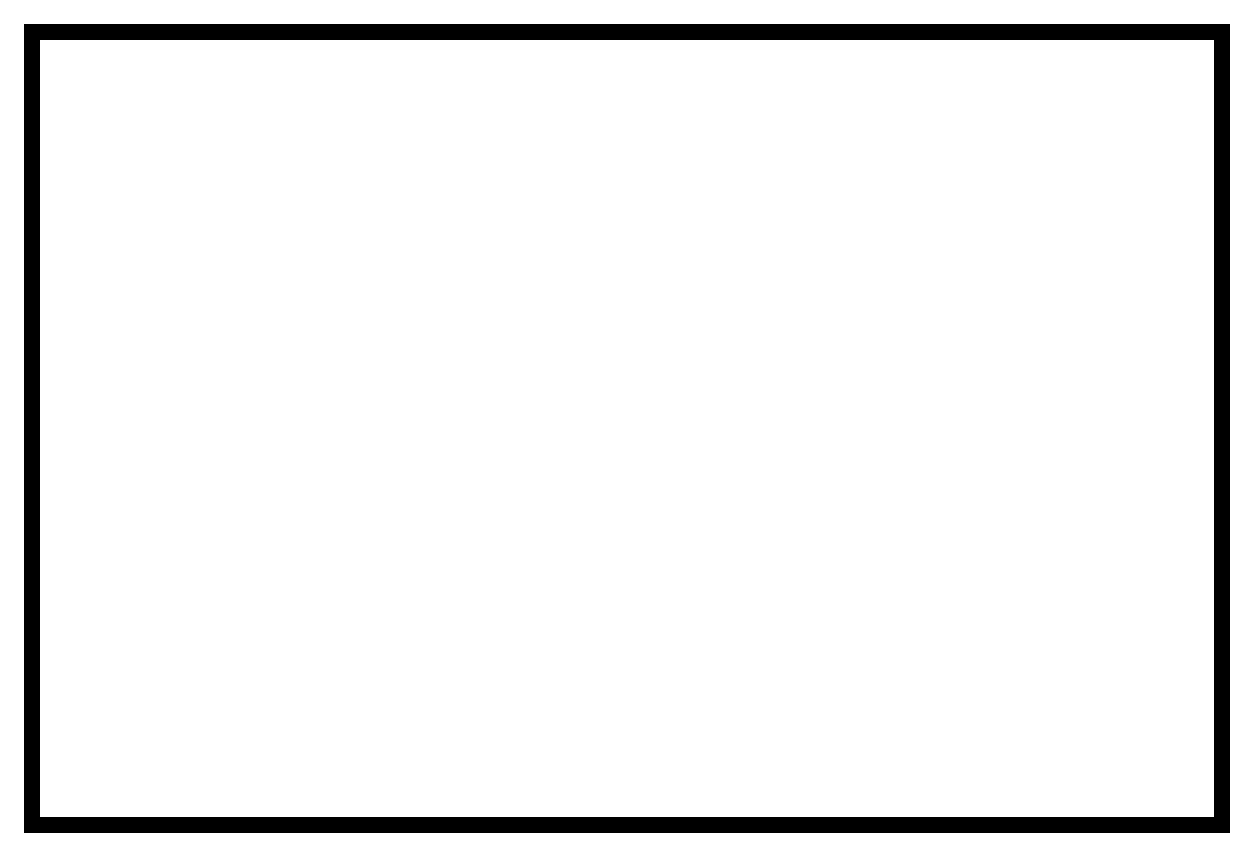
# Model space of a CAD drawing. Extents: x -0.1 to 15.1, y -0.1 to 10.1.
import ezdxf

# ---------------------------------------------------------------- set-up
doc = ezdxf.new("R2010")
doc.units = 0
doc.header["$MEASUREMENT"] = 0
doc.layers.get('0').update_dxf_attribs({"linetype": 'CONTINUOUS'})

msp = doc.modelspace()

# ---------------------------------------------------------------- linework, layer by layer
at = {"const_width": 0.2}
msp.add_lwpolyline([(0, 0), (15, 0), (15, 10), (0, 10)], close=True, dxfattribs=at)

doc.saveas('drawing.dxf')
